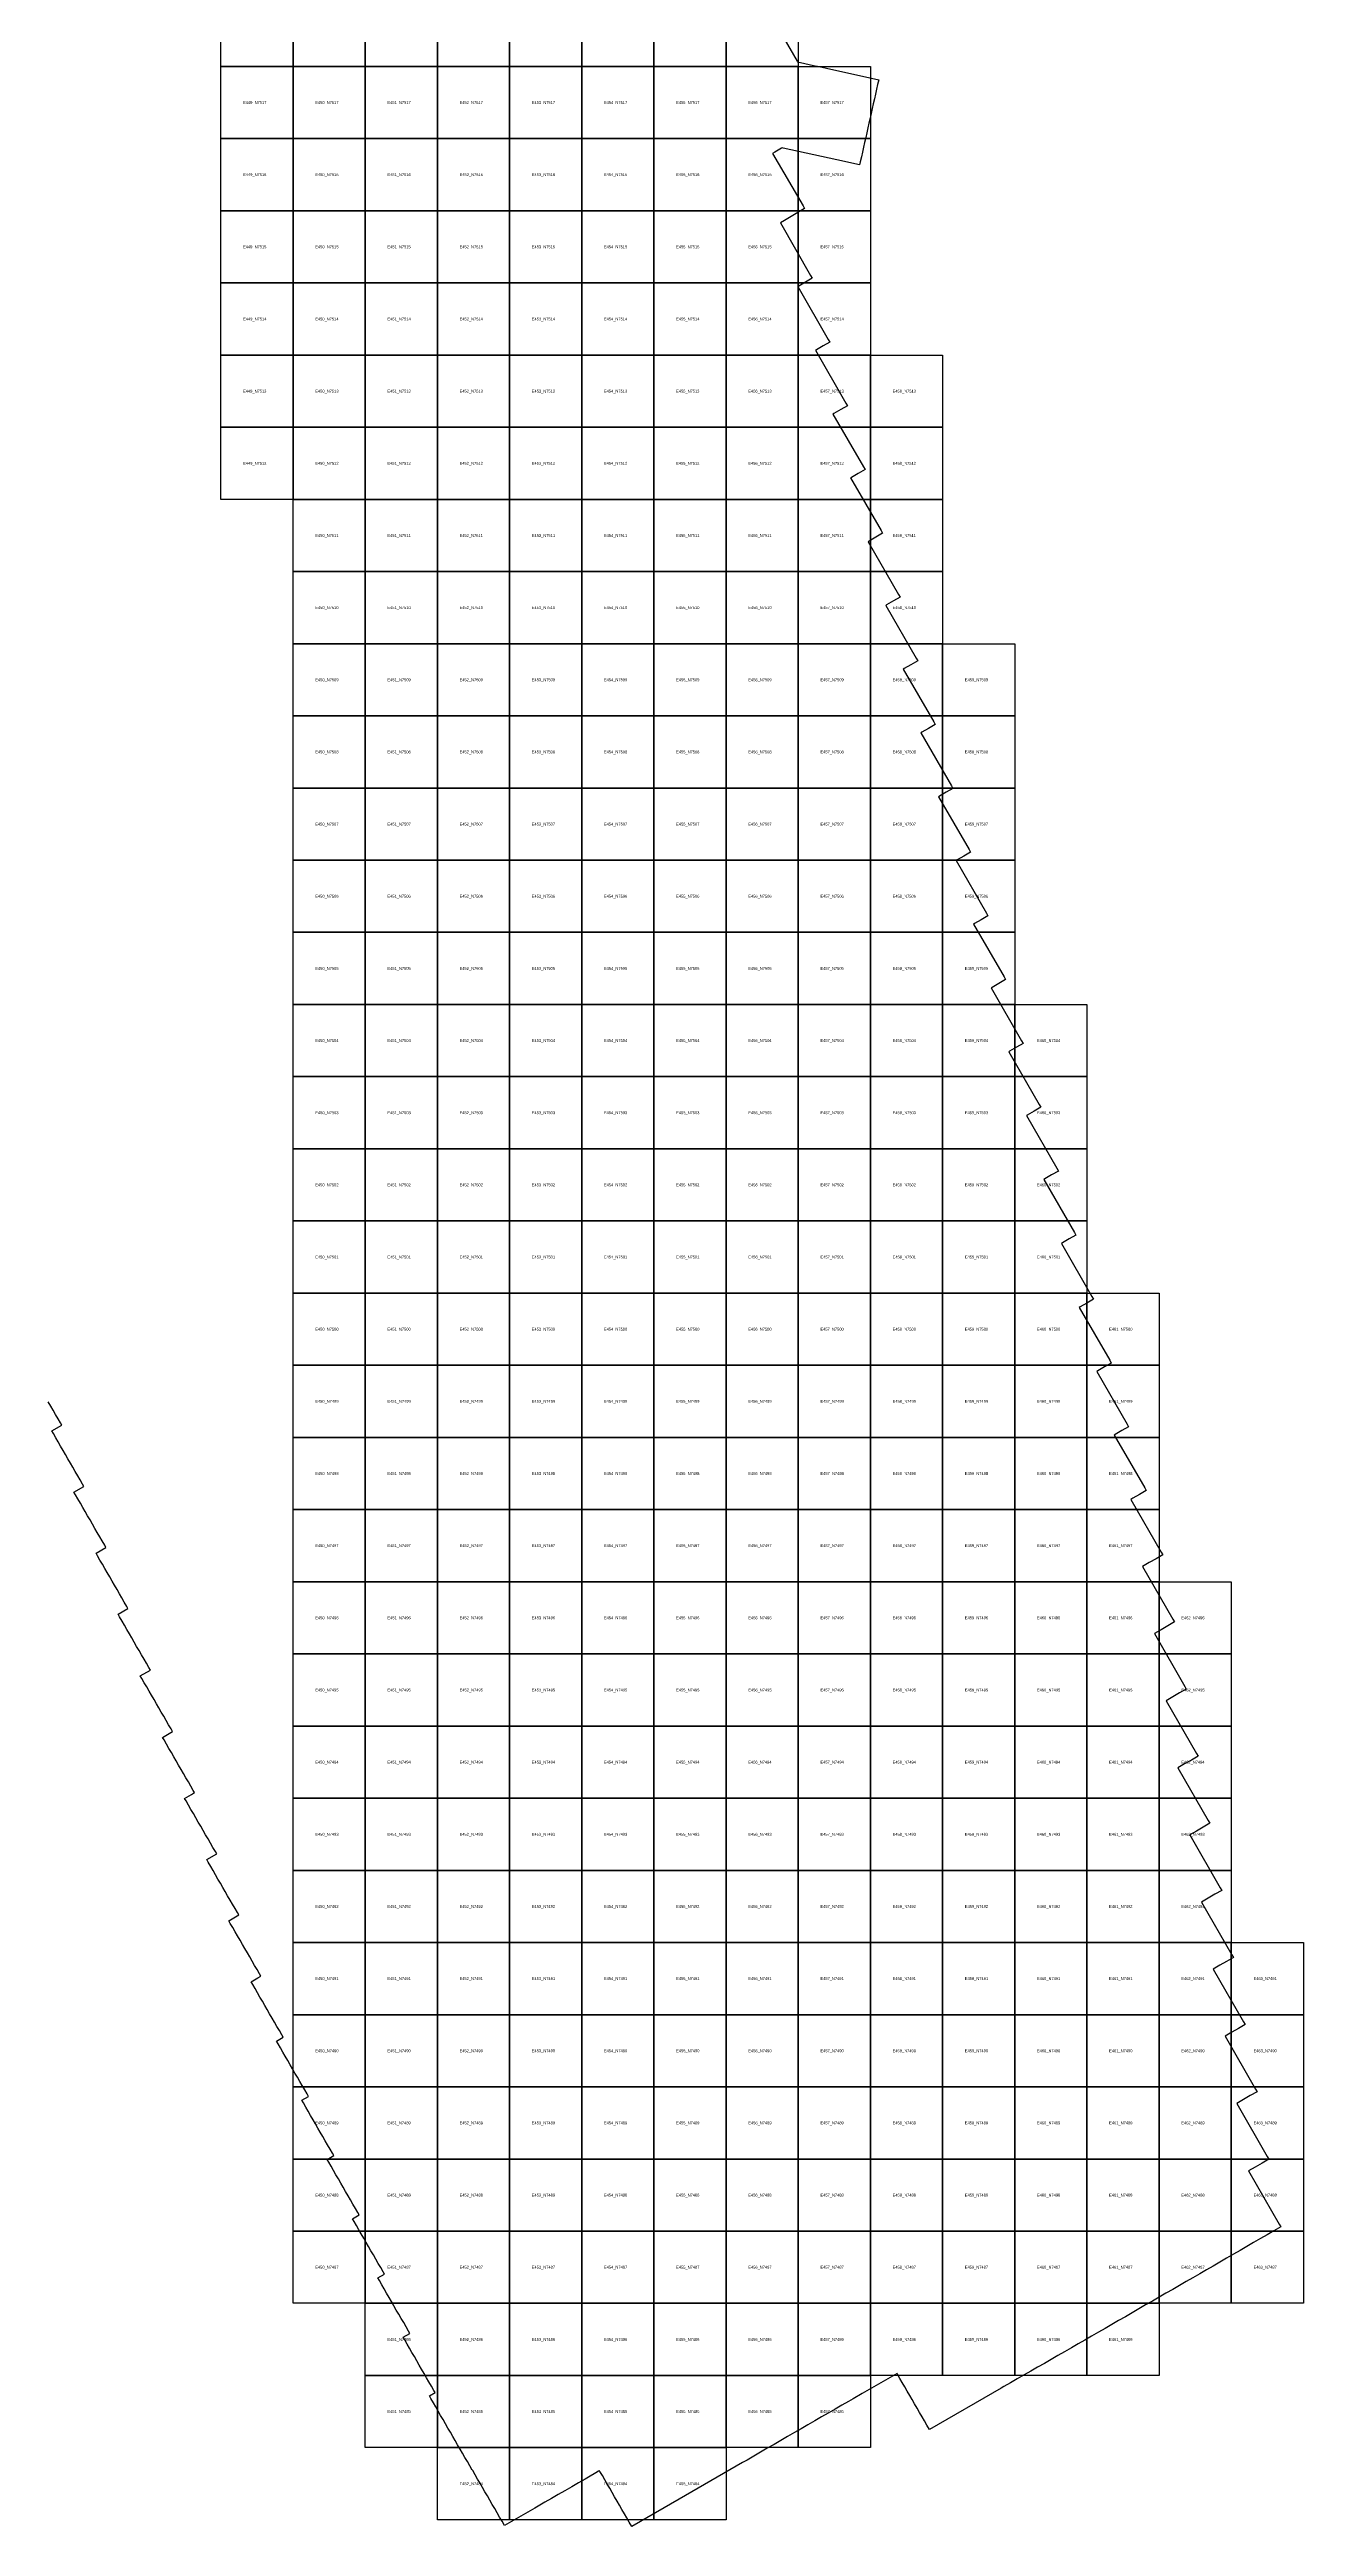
# Model space of a CAD drawing. Extents: x 325010 to 598009, y 7224244 to 7546188.
# Drawn here: x 446626 to 464000, y 7483908 to 7518234 of the extents above; entities that cross this region are included whole.
import ezdxf

# ---------------------------------------------------------------- set-up
doc = ezdxf.new("R2010")
doc.units = 0
doc.layers.add('Limpopo_1', color=7, linetype='Continuous')
doc.layers.add('R', color=7, linetype='Continuous')

msp = doc.modelspace()

# ---------------------------------------------------------------- linework, layer by layer
for points in [[(449000, 7518000), (449000, 7519000), (450000, 7519000), (450000, 7518000)], [(449000, 7517000), (449000, 7518000), (450000, 7518000), (450000, 7517000)], [(449000, 7516000), (449000, 7517000), (450000, 7517000), (450000, 7516000)], [(449000, 7515000), (449000, 7516000), (450000, 7516000), (450000, 7515000)], [(449000, 7514000), (449000, 7515000), (450000, 7515000), (450000, 7514000)], [(449000, 7513000), (449000, 7514000), (450000, 7514000), (450000, 7513000)], [(449000, 7512000), (449000, 7513000), (450000, 7513000), (450000, 7512000)], [(450000, 7512000), (450000, 7513000), (451000, 7513000), (451000, 7512000)], [(450000, 7511000), (450000, 7512000), (451000, 7512000), (451000, 7511000)], [(450000, 7510000), (450000, 7511000), (451000, 7511000), (451000, 7510000)], [(450000, 7509000), (450000, 7510000), (451000, 7510000), (451000, 7509000)], [(450000, 7508000), (450000, 7509000), (451000, 7509000), (451000, 7508000)], [(450000, 7507000), (450000, 7508000), (451000, 7508000), (451000, 7507000)], [(450000, 7506000), (450000, 7507000), (451000, 7507000), (451000, 7506000)], [(450000, 7505000), (450000, 7506000), (451000, 7506000), (451000, 7505000)], [(450000, 7504000), (450000, 7505000), (451000, 7505000), (451000, 7504000)], [(450000, 7503000), (450000, 7504000), (451000, 7504000), (451000, 7503000)], [(450000, 7502000), (450000, 7503000), (451000, 7503000), (451000, 7502000)], [(450000, 7501000), (450000, 7502000), (451000, 7502000), (451000, 7501000)], [(450000, 7500000), (450000, 7501000), (451000, 7501000), (451000, 7500000)], [(450000, 7499000), (450000, 7500000), (451000, 7500000), (451000, 7499000)], [(450000, 7498000), (450000, 7499000), (451000, 7499000), (451000, 7498000)], [(450000, 7497000), (450000, 7498000), (451000, 7498000), (451000, 7497000)], [(450000, 7496000), (450000, 7497000), (451000, 7497000), (451000, 7496000)], [(450000, 7495000), (450000, 7496000), (451000, 7496000), (451000, 7495000)], [(450000, 7494000), (450000, 7495000), (451000, 7495000), (451000, 7494000)], [(450000, 7493000), (450000, 7494000), (451000, 7494000), (451000, 7493000)], [(450000, 7492000), (450000, 7493000), (451000, 7493000), (451000, 7492000)], [(450000, 7491000), (450000, 7492000), (451000, 7492000), (451000, 7491000)], [(450000, 7490000), (450000, 7491000), (451000, 7491000), (451000, 7490000)], [(450000, 7489000), (450000, 7490000), (451000, 7490000), (451000, 7489000)], [(450000, 7488000), (450000, 7489000), (451000, 7489000), (451000, 7488000)], [(450000, 7487000), (450000, 7488000), (451000, 7488000), (451000, 7487000)]]:
    msp.add_lwpolyline(points, close=True)
at = {"layer": 'Limpopo_1'}
for points in [[(450000, 7518000), (450000, 7519000), (451000, 7519000), (451000, 7518000)], [(451000, 7518000), (451000, 7519000), (452000, 7519000), (452000, 7518000)], [(452000, 7518000), (452000, 7519000), (453000, 7519000), (453000, 7518000)], [(453000, 7518000), (453000, 7519000), (454000, 7519000), (454000, 7518000)], [(454000, 7518000), (454000, 7519000), (455000, 7519000), (455000, 7518000)], [(455000, 7518000), (455000, 7519000), (456000, 7519000), (456000, 7518000)], [(456000, 7518000), (456000, 7519000), (457000, 7519000), (457000, 7518000)], [(450000, 7517000), (450000, 7518000), (451000, 7518000), (451000, 7517000)], [(451000, 7517000), (451000, 7518000), (452000, 7518000), (452000, 7517000)], [(452000, 7517000), (452000, 7518000), (453000, 7518000), (453000, 7517000)], [(453000, 7517000), (453000, 7518000), (454000, 7518000), (454000, 7517000)], [(454000, 7517000), (454000, 7518000), (455000, 7518000), (455000, 7517000)], [(455000, 7517000), (455000, 7518000), (456000, 7518000), (456000, 7517000)], [(456000, 7517000), (456000, 7518000), (457000, 7518000), (457000, 7517000)], [(457000, 7517000), (457000, 7518000), (458000, 7518000), (458000, 7517000)], [(450000, 7516000), (450000, 7517000), (451000, 7517000), (451000, 7516000)], [(451000, 7516000), (451000, 7517000), (452000, 7517000), (452000, 7516000)], [(452000, 7516000), (452000, 7517000), (453000, 7517000), (453000, 7516000)], [(453000, 7516000), (453000, 7517000), (454000, 7517000), (454000, 7516000)], [(454000, 7516000), (454000, 7517000), (455000, 7517000), (455000, 7516000)], [(455000, 7516000), (455000, 7517000), (456000, 7517000), (456000, 7516000)], [(456000, 7516000), (456000, 7517000), (457000, 7517000), (457000, 7516000)], [(457000, 7516000), (457000, 7517000), (458000, 7517000), (458000, 7516000)], [(450000, 7515000), (450000, 7516000), (451000, 7516000), (451000, 7515000)], [(451000, 7515000), (451000, 7516000), (452000, 7516000), (452000, 7515000)], [(452000, 7515000), (452000, 7516000), (453000, 7516000), (453000, 7515000)], [(453000, 7515000), (453000, 7516000), (454000, 7516000), (454000, 7515000)], [(454000, 7515000), (454000, 7516000), (455000, 7516000), (455000, 7515000)], [(455000, 7515000), (455000, 7516000), (456000, 7516000), (456000, 7515000)], [(456000, 7515000), (456000, 7516000), (457000, 7516000), (457000, 7515000)], [(457000, 7515000), (457000, 7516000), (458000, 7516000), (458000, 7515000)], [(450000, 7514000), (450000, 7515000), (451000, 7515000), (451000, 7514000)], [(451000, 7514000), (451000, 7515000), (452000, 7515000), (452000, 7514000)], [(452000, 7514000), (452000, 7515000), (453000, 7515000), (453000, 7514000)], [(453000, 7514000), (453000, 7515000), (454000, 7515000), (454000, 7514000)], [(454000, 7514000), (454000, 7515000), (455000, 7515000), (455000, 7514000)], [(455000, 7514000), (455000, 7515000), (456000, 7515000), (456000, 7514000)], [(456000, 7514000), (456000, 7515000), (457000, 7515000), (457000, 7514000)], [(457000, 7514000), (457000, 7515000), (458000, 7515000), (458000, 7514000)], [(450000, 7513000), (450000, 7514000), (451000, 7514000), (451000, 7513000)], [(451000, 7513000), (451000, 7514000), (452000, 7514000), (452000, 7513000)], [(452000, 7513000), (452000, 7514000), (453000, 7514000), (453000, 7513000)], [(453000, 7513000), (453000, 7514000), (454000, 7514000), (454000, 7513000)], [(454000, 7513000), (454000, 7514000), (455000, 7514000), (455000, 7513000)], [(455000, 7513000), (455000, 7514000), (456000, 7514000), (456000, 7513000)], [(456000, 7513000), (456000, 7514000), (457000, 7514000), (457000, 7513000)], [(457000, 7513000), (457000, 7514000), (458000, 7514000), (458000, 7513000)], [(458000, 7513000), (458000, 7514000), (459000, 7514000), (459000, 7513000)], [(451000, 7512000), (451000, 7513000), (452000, 7513000), (452000, 7512000)], [(452000, 7512000), (452000, 7513000), (453000, 7513000), (453000, 7512000)], [(453000, 7512000), (453000, 7513000), (454000, 7513000), (454000, 7512000)], [(454000, 7512000), (454000, 7513000), (455000, 7513000), (455000, 7512000)], [(455000, 7512000), (455000, 7513000), (456000, 7513000), (456000, 7512000)], [(456000, 7512000), (456000, 7513000), (457000, 7513000), (457000, 7512000)], [(457000, 7512000), (457000, 7513000), (458000, 7513000), (458000, 7512000)], [(458000, 7512000), (458000, 7513000), (459000, 7513000), (459000, 7512000)], [(451000, 7511000), (451000, 7512000), (452000, 7512000), (452000, 7511000)], [(452000, 7511000), (452000, 7512000), (453000, 7512000), (453000, 7511000)], [(453000, 7511000), (453000, 7512000), (454000, 7512000), (454000, 7511000)], [(454000, 7511000), (454000, 7512000), (455000, 7512000), (455000, 7511000)], [(455000, 7511000), (455000, 7512000), (456000, 7512000), (456000, 7511000)], [(456000, 7511000), (456000, 7512000), (457000, 7512000), (457000, 7511000)], [(457000, 7511000), (457000, 7512000), (458000, 7512000), (458000, 7511000)], [(458000, 7511000), (458000, 7512000), (459000, 7512000), (459000, 7511000)], [(451000, 7510000), (451000, 7511000), (452000, 7511000), (452000, 7510000)], [(452000, 7510000), (452000, 7511000), (453000, 7511000), (453000, 7510000)], [(453000, 7510000), (453000, 7511000), (454000, 7511000), (454000, 7510000)], [(454000, 7510000), (454000, 7511000), (455000, 7511000), (455000, 7510000)], [(455000, 7510000), (455000, 7511000), (456000, 7511000), (456000, 7510000)], [(456000, 7510000), (456000, 7511000), (457000, 7511000), (457000, 7510000)], [(457000, 7510000), (457000, 7511000), (458000, 7511000), (458000, 7510000)], [(458000, 7510000), (458000, 7511000), (459000, 7511000), (459000, 7510000)], [(451000, 7509000), (451000, 7510000), (452000, 7510000), (452000, 7509000)], [(452000, 7509000), (452000, 7510000), (453000, 7510000), (453000, 7509000)], [(453000, 7509000), (453000, 7510000), (454000, 7510000), (454000, 7509000)], [(454000, 7509000), (454000, 7510000), (455000, 7510000), (455000, 7509000)], [(455000, 7509000), (455000, 7510000), (456000, 7510000), (456000, 7509000)], [(456000, 7509000), (456000, 7510000), (457000, 7510000), (457000, 7509000)], [(457000, 7509000), (457000, 7510000), (458000, 7510000), (458000, 7509000)], [(458000, 7509000), (458000, 7510000), (459000, 7510000), (459000, 7509000)], [(459000, 7509000), (459000, 7510000), (460000, 7510000), (460000, 7509000)], [(451000, 7508000), (451000, 7509000), (452000, 7509000), (452000, 7508000)], [(452000, 7508000), (452000, 7509000), (453000, 7509000), (453000, 7508000)], [(453000, 7508000), (453000, 7509000), (454000, 7509000), (454000, 7508000)], [(454000, 7508000), (454000, 7509000), (455000, 7509000), (455000, 7508000)], [(455000, 7508000), (455000, 7509000), (456000, 7509000), (456000, 7508000)], [(456000, 7508000), (456000, 7509000), (457000, 7509000), (457000, 7508000)], [(457000, 7508000), (457000, 7509000), (458000, 7509000), (458000, 7508000)], [(458000, 7508000), (458000, 7509000), (459000, 7509000), (459000, 7508000)], [(459000, 7508000), (459000, 7509000), (460000, 7509000), (460000, 7508000)], [(451000, 7507000), (451000, 7508000), (452000, 7508000), (452000, 7507000)], [(452000, 7507000), (452000, 7508000), (453000, 7508000), (453000, 7507000)], [(453000, 7507000), (453000, 7508000), (454000, 7508000), (454000, 7507000)], [(454000, 7507000), (454000, 7508000), (455000, 7508000), (455000, 7507000)], [(455000, 7507000), (455000, 7508000), (456000, 7508000), (456000, 7507000)], [(456000, 7507000), (456000, 7508000), (457000, 7508000), (457000, 7507000)], [(457000, 7507000), (457000, 7508000), (458000, 7508000), (458000, 7507000)], [(458000, 7507000), (458000, 7508000), (459000, 7508000), (459000, 7507000)], [(459000, 7507000), (459000, 7508000), (460000, 7508000), (460000, 7507000)], [(451000, 7506000), (451000, 7507000), (452000, 7507000), (452000, 7506000)], [(452000, 7506000), (452000, 7507000), (453000, 7507000), (453000, 7506000)], [(453000, 7506000), (453000, 7507000), (454000, 7507000), (454000, 7506000)], [(454000, 7506000), (454000, 7507000), (455000, 7507000), (455000, 7506000)], [(455000, 7506000), (455000, 7507000), (456000, 7507000), (456000, 7506000)], [(456000, 7506000), (456000, 7507000), (457000, 7507000), (457000, 7506000)], [(457000, 7506000), (457000, 7507000), (458000, 7507000), (458000, 7506000)], [(458000, 7506000), (458000, 7507000), (459000, 7507000), (459000, 7506000)], [(459000, 7506000), (459000, 7507000), (460000, 7507000), (460000, 7506000)], [(451000, 7505000), (451000, 7506000), (452000, 7506000), (452000, 7505000)], [(452000, 7505000), (452000, 7506000), (453000, 7506000), (453000, 7505000)], [(453000, 7505000), (453000, 7506000), (454000, 7506000), (454000, 7505000)], [(454000, 7505000), (454000, 7506000), (455000, 7506000), (455000, 7505000)], [(455000, 7505000), (455000, 7506000), (456000, 7506000), (456000, 7505000)], [(456000, 7505000), (456000, 7506000), (457000, 7506000), (457000, 7505000)], [(457000, 7505000), (457000, 7506000), (458000, 7506000), (458000, 7505000)], [(458000, 7505000), (458000, 7506000), (459000, 7506000), (459000, 7505000)], [(459000, 7505000), (459000, 7506000), (460000, 7506000), (460000, 7505000)], [(451000, 7504000), (451000, 7505000), (452000, 7505000), (452000, 7504000)], [(452000, 7504000), (452000, 7505000), (453000, 7505000), (453000, 7504000)], [(453000, 7504000), (453000, 7505000), (454000, 7505000), (454000, 7504000)], [(454000, 7504000), (454000, 7505000), (455000, 7505000), (455000, 7504000)], [(455000, 7504000), (455000, 7505000), (456000, 7505000), (456000, 7504000)], [(456000, 7504000), (456000, 7505000), (457000, 7505000), (457000, 7504000)], [(457000, 7504000), (457000, 7505000), (458000, 7505000), (458000, 7504000)], [(458000, 7504000), (458000, 7505000), (459000, 7505000), (459000, 7504000)], [(459000, 7504000), (459000, 7505000), (460000, 7505000), (460000, 7504000)], [(460000, 7504000), (460000, 7505000), (461000, 7505000), (461000, 7504000)], [(451000, 7503000), (451000, 7504000), (452000, 7504000), (452000, 7503000)], [(452000, 7503000), (452000, 7504000), (453000, 7504000), (453000, 7503000)], [(453000, 7503000), (453000, 7504000), (454000, 7504000), (454000, 7503000)], [(454000, 7503000), (454000, 7504000), (455000, 7504000), (455000, 7503000)], [(455000, 7503000), (455000, 7504000), (456000, 7504000), (456000, 7503000)], [(456000, 7503000), (456000, 7504000), (457000, 7504000), (457000, 7503000)], [(457000, 7503000), (457000, 7504000), (458000, 7504000), (458000, 7503000)], [(458000, 7503000), (458000, 7504000), (459000, 7504000), (459000, 7503000)], [(459000, 7503000), (459000, 7504000), (460000, 7504000), (460000, 7503000)], [(460000, 7503000), (460000, 7504000), (461000, 7504000), (461000, 7503000)], [(451000, 7502000), (451000, 7503000), (452000, 7503000), (452000, 7502000)], [(452000, 7502000), (452000, 7503000), (453000, 7503000), (453000, 7502000)], [(453000, 7502000), (453000, 7503000), (454000, 7503000), (454000, 7502000)], [(454000, 7502000), (454000, 7503000), (455000, 7503000), (455000, 7502000)], [(455000, 7502000), (455000, 7503000), (456000, 7503000), (456000, 7502000)], [(456000, 7502000), (456000, 7503000), (457000, 7503000), (457000, 7502000)], [(457000, 7502000), (457000, 7503000), (458000, 7503000), (458000, 7502000)], [(458000, 7502000), (458000, 7503000), (459000, 7503000), (459000, 7502000)], [(459000, 7502000), (459000, 7503000), (460000, 7503000), (460000, 7502000)], [(460000, 7502000), (460000, 7503000), (461000, 7503000), (461000, 7502000)], [(451000, 7501000), (451000, 7502000), (452000, 7502000), (452000, 7501000)], [(452000, 7501000), (452000, 7502000), (453000, 7502000), (453000, 7501000)], [(453000, 7501000), (453000, 7502000), (454000, 7502000), (454000, 7501000)], [(454000, 7501000), (454000, 7502000), (455000, 7502000), (455000, 7501000)], [(455000, 7501000), (455000, 7502000), (456000, 7502000), (456000, 7501000)], [(456000, 7501000), (456000, 7502000), (457000, 7502000), (457000, 7501000)], [(457000, 7501000), (457000, 7502000), (458000, 7502000), (458000, 7501000)], [(458000, 7501000), (458000, 7502000), (459000, 7502000), (459000, 7501000)], [(459000, 7501000), (459000, 7502000), (460000, 7502000), (460000, 7501000)], [(460000, 7501000), (460000, 7502000), (461000, 7502000), (461000, 7501000)], [(451000, 7500000), (451000, 7501000), (452000, 7501000), (452000, 7500000)], [(452000, 7500000), (452000, 7501000), (453000, 7501000), (453000, 7500000)], [(453000, 7500000), (453000, 7501000), (454000, 7501000), (454000, 7500000)], [(454000, 7500000), (454000, 7501000), (455000, 7501000), (455000, 7500000)], [(455000, 7500000), (455000, 7501000), (456000, 7501000), (456000, 7500000)], [(456000, 7500000), (456000, 7501000), (457000, 7501000), (457000, 7500000)], [(457000, 7500000), (457000, 7501000), (458000, 7501000), (458000, 7500000)], [(458000, 7500000), (458000, 7501000), (459000, 7501000), (459000, 7500000)], [(459000, 7500000), (459000, 7501000), (460000, 7501000), (460000, 7500000)], [(460000, 7500000), (460000, 7501000), (461000, 7501000), (461000, 7500000)], [(461000, 7500000), (461000, 7501000), (462000, 7501000), (462000, 7500000)], [(451000, 7499000), (451000, 7500000), (452000, 7500000), (452000, 7499000)], [(452000, 7499000), (452000, 7500000), (453000, 7500000), (453000, 7499000)], [(453000, 7499000), (453000, 7500000), (454000, 7500000), (454000, 7499000)], [(454000, 7499000), (454000, 7500000), (455000, 7500000), (455000, 7499000)], [(455000, 7499000), (455000, 7500000), (456000, 7500000), (456000, 7499000)], [(456000, 7499000), (456000, 7500000), (457000, 7500000), (457000, 7499000)], [(457000, 7499000), (457000, 7500000), (458000, 7500000), (458000, 7499000)], [(458000, 7499000), (458000, 7500000), (459000, 7500000), (459000, 7499000)], [(459000, 7499000), (459000, 7500000), (460000, 7500000), (460000, 7499000)], [(460000, 7499000), (460000, 7500000), (461000, 7500000), (461000, 7499000)], [(461000, 7499000), (461000, 7500000), (462000, 7500000), (462000, 7499000)], [(451000, 7498000), (451000, 7499000), (452000, 7499000), (452000, 7498000)], [(452000, 7498000), (452000, 7499000), (453000, 7499000), (453000, 7498000)], [(453000, 7498000), (453000, 7499000), (454000, 7499000), (454000, 7498000)], [(454000, 7498000), (454000, 7499000), (455000, 7499000), (455000, 7498000)], [(455000, 7498000), (455000, 7499000), (456000, 7499000), (456000, 7498000)], [(456000, 7498000), (456000, 7499000), (457000, 7499000), (457000, 7498000)], [(457000, 7498000), (457000, 7499000), (458000, 7499000), (458000, 7498000)], [(458000, 7498000), (458000, 7499000), (459000, 7499000), (459000, 7498000)], [(459000, 7498000), (459000, 7499000), (460000, 7499000), (460000, 7498000)], [(460000, 7498000), (460000, 7499000), (461000, 7499000), (461000, 7498000)], [(461000, 7498000), (461000, 7499000), (462000, 7499000), (462000, 7498000)], [(451000, 7497000), (451000, 7498000), (452000, 7498000), (452000, 7497000)], [(452000, 7497000), (452000, 7498000), (453000, 7498000), (453000, 7497000)], [(453000, 7497000), (453000, 7498000), (454000, 7498000), (454000, 7497000)], [(454000, 7497000), (454000, 7498000), (455000, 7498000), (455000, 7497000)], [(455000, 7497000), (455000, 7498000), (456000, 7498000), (456000, 7497000)], [(456000, 7497000), (456000, 7498000), (457000, 7498000), (457000, 7497000)], [(457000, 7497000), (457000, 7498000), (458000, 7498000), (458000, 7497000)], [(458000, 7497000), (458000, 7498000), (459000, 7498000), (459000, 7497000)], [(459000, 7497000), (459000, 7498000), (460000, 7498000), (460000, 7497000)], [(460000, 7497000), (460000, 7498000), (461000, 7498000), (461000, 7497000)], [(461000, 7497000), (461000, 7498000), (462000, 7498000), (462000, 7497000)], [(451000, 7496000), (451000, 7497000), (452000, 7497000), (452000, 7496000)], [(452000, 7496000), (452000, 7497000), (453000, 7497000), (453000, 7496000)], [(453000, 7496000), (453000, 7497000), (454000, 7497000), (454000, 7496000)], [(454000, 7496000), (454000, 7497000), (455000, 7497000), (455000, 7496000)], [(455000, 7496000), (455000, 7497000), (456000, 7497000), (456000, 7496000)], [(456000, 7496000), (456000, 7497000), (457000, 7497000), (457000, 7496000)], [(457000, 7496000), (457000, 7497000), (458000, 7497000), (458000, 7496000)], [(458000, 7496000), (458000, 7497000), (459000, 7497000), (459000, 7496000)], [(459000, 7496000), (459000, 7497000), (460000, 7497000), (460000, 7496000)], [(460000, 7496000), (460000, 7497000), (461000, 7497000), (461000, 7496000)], [(461000, 7496000), (461000, 7497000), (462000, 7497000), (462000, 7496000)], [(462000, 7496000), (462000, 7497000), (463000, 7497000), (463000, 7496000)], [(451000, 7495000), (451000, 7496000), (452000, 7496000), (452000, 7495000)], [(452000, 7495000), (452000, 7496000), (453000, 7496000), (453000, 7495000)], [(453000, 7495000), (453000, 7496000), (454000, 7496000), (454000, 7495000)], [(454000, 7495000), (454000, 7496000), (455000, 7496000), (455000, 7495000)], [(455000, 7495000), (455000, 7496000), (456000, 7496000), (456000, 7495000)], [(456000, 7495000), (456000, 7496000), (457000, 7496000), (457000, 7495000)], [(457000, 7495000), (457000, 7496000), (458000, 7496000), (458000, 7495000)], [(458000, 7495000), (458000, 7496000), (459000, 7496000), (459000, 7495000)], [(459000, 7495000), (459000, 7496000), (460000, 7496000), (460000, 7495000)], [(460000, 7495000), (460000, 7496000), (461000, 7496000), (461000, 7495000)], [(461000, 7495000), (461000, 7496000), (462000, 7496000), (462000, 7495000)], [(462000, 7495000), (462000, 7496000), (463000, 7496000), (463000, 7495000)], [(451000, 7494000), (451000, 7495000), (452000, 7495000), (452000, 7494000)], [(452000, 7494000), (452000, 7495000), (453000, 7495000), (453000, 7494000)], [(453000, 7494000), (453000, 7495000), (454000, 7495000), (454000, 7494000)], [(454000, 7494000), (454000, 7495000), (455000, 7495000), (455000, 7494000)], [(455000, 7494000), (455000, 7495000), (456000, 7495000), (456000, 7494000)], [(456000, 7494000), (456000, 7495000), (457000, 7495000), (457000, 7494000)], [(457000, 7494000), (457000, 7495000), (458000, 7495000), (458000, 7494000)], [(458000, 7494000), (458000, 7495000), (459000, 7495000), (459000, 7494000)], [(459000, 7494000), (459000, 7495000), (460000, 7495000), (460000, 7494000)], [(460000, 7494000), (460000, 7495000), (461000, 7495000), (461000, 7494000)], [(461000, 7494000), (461000, 7495000), (462000, 7495000), (462000, 7494000)], [(462000, 7494000), (462000, 7495000), (463000, 7495000), (463000, 7494000)], [(451000, 7493000), (451000, 7494000), (452000, 7494000), (452000, 7493000)], [(452000, 7493000), (452000, 7494000), (453000, 7494000), (453000, 7493000)], [(453000, 7493000), (453000, 7494000), (454000, 7494000), (454000, 7493000)], [(454000, 7493000), (454000, 7494000), (455000, 7494000), (455000, 7493000)], [(455000, 7493000), (455000, 7494000), (456000, 7494000), (456000, 7493000)], [(456000, 7493000), (456000, 7494000), (457000, 7494000), (457000, 7493000)], [(457000, 7493000), (457000, 7494000), (458000, 7494000), (458000, 7493000)], [(458000, 7493000), (458000, 7494000), (459000, 7494000), (459000, 7493000)], [(459000, 7493000), (459000, 7494000), (460000, 7494000), (460000, 7493000)], [(460000, 7493000), (460000, 7494000), (461000, 7494000), (461000, 7493000)], [(461000, 7493000), (461000, 7494000), (462000, 7494000), (462000, 7493000)], [(462000, 7493000), (462000, 7494000), (463000, 7494000), (463000, 7493000)], [(451000, 7492000), (451000, 7493000), (452000, 7493000), (452000, 7492000)], [(452000, 7492000), (452000, 7493000), (453000, 7493000), (453000, 7492000)], [(453000, 7492000), (453000, 7493000), (454000, 7493000), (454000, 7492000)], [(454000, 7492000), (454000, 7493000), (455000, 7493000), (455000, 7492000)], [(455000, 7492000), (455000, 7493000), (456000, 7493000), (456000, 7492000)], [(456000, 7492000), (456000, 7493000), (457000, 7493000), (457000, 7492000)], [(457000, 7492000), (457000, 7493000), (458000, 7493000), (458000, 7492000)], [(458000, 7492000), (458000, 7493000), (459000, 7493000), (459000, 7492000)], [(459000, 7492000), (459000, 7493000), (460000, 7493000), (460000, 7492000)], [(460000, 7492000), (460000, 7493000), (461000, 7493000), (461000, 7492000)], [(461000, 7492000), (461000, 7493000), (462000, 7493000), (462000, 7492000)], [(462000, 7492000), (462000, 7493000), (463000, 7493000), (463000, 7492000)], [(451000, 7491000), (451000, 7492000), (452000, 7492000), (452000, 7491000)], [(452000, 7491000), (452000, 7492000), (453000, 7492000), (453000, 7491000)], [(453000, 7491000), (453000, 7492000), (454000, 7492000), (454000, 7491000)], [(454000, 7491000), (454000, 7492000), (455000, 7492000), (455000, 7491000)], [(455000, 7491000), (455000, 7492000), (456000, 7492000), (456000, 7491000)], [(456000, 7491000), (456000, 7492000), (457000, 7492000), (457000, 7491000)], [(457000, 7491000), (457000, 7492000), (458000, 7492000), (458000, 7491000)], [(458000, 7491000), (458000, 7492000), (459000, 7492000), (459000, 7491000)], [(459000, 7491000), (459000, 7492000), (460000, 7492000), (460000, 7491000)], [(460000, 7491000), (460000, 7492000), (461000, 7492000), (461000, 7491000)], [(461000, 7491000), (461000, 7492000), (462000, 7492000), (462000, 7491000)], [(462000, 7491000), (462000, 7492000), (463000, 7492000), (463000, 7491000)], [(463000, 7491000), (463000, 7492000), (464000, 7492000), (464000, 7491000)], [(451000, 7490000), (451000, 7491000), (452000, 7491000), (452000, 7490000)], [(452000, 7490000), (452000, 7491000), (453000, 7491000), (453000, 7490000)], [(453000, 7490000), (453000, 7491000), (454000, 7491000), (454000, 7490000)], [(454000, 7490000), (454000, 7491000), (455000, 7491000), (455000, 7490000)], [(455000, 7490000), (455000, 7491000), (456000, 7491000), (456000, 7490000)], [(456000, 7490000), (456000, 7491000), (457000, 7491000), (457000, 7490000)], [(457000, 7490000), (457000, 7491000), (458000, 7491000), (458000, 7490000)], [(458000, 7490000), (458000, 7491000), (459000, 7491000), (459000, 7490000)], [(459000, 7490000), (459000, 7491000), (460000, 7491000), (460000, 7490000)], [(460000, 7490000), (460000, 7491000), (461000, 7491000), (461000, 7490000)], [(461000, 7490000), (461000, 7491000), (462000, 7491000), (462000, 7490000)], [(462000, 7490000), (462000, 7491000), (463000, 7491000), (463000, 7490000)], [(463000, 7490000), (463000, 7491000), (464000, 7491000), (464000, 7490000)], [(451000, 7489000), (451000, 7490000), (452000, 7490000), (452000, 7489000)], [(452000, 7489000), (452000, 7490000), (453000, 7490000), (453000, 7489000)], [(453000, 7489000), (453000, 7490000), (454000, 7490000), (454000, 7489000)], [(454000, 7489000), (454000, 7490000), (455000, 7490000), (455000, 7489000)], [(455000, 7489000), (455000, 7490000), (456000, 7490000), (456000, 7489000)], [(456000, 7489000), (456000, 7490000), (457000, 7490000), (457000, 7489000)], [(457000, 7489000), (457000, 7490000), (458000, 7490000), (458000, 7489000)], [(458000, 7489000), (458000, 7490000), (459000, 7490000), (459000, 7489000)], [(459000, 7489000), (459000, 7490000), (460000, 7490000), (460000, 7489000)], [(460000, 7489000), (460000, 7490000), (461000, 7490000), (461000, 7489000)], [(461000, 7489000), (461000, 7490000), (462000, 7490000), (462000, 7489000)], [(462000, 7489000), (462000, 7490000), (463000, 7490000), (463000, 7489000)], [(463000, 7489000), (463000, 7490000), (464000, 7490000), (464000, 7489000)], [(451000, 7488000), (451000, 7489000), (452000, 7489000), (452000, 7488000)], [(452000, 7488000), (452000, 7489000), (453000, 7489000), (453000, 7488000)], [(453000, 7488000), (453000, 7489000), (454000, 7489000), (454000, 7488000)], [(454000, 7488000), (454000, 7489000), (455000, 7489000), (455000, 7488000)], [(455000, 7488000), (455000, 7489000), (456000, 7489000), (456000, 7488000)], [(456000, 7488000), (456000, 7489000), (457000, 7489000), (457000, 7488000)], [(457000, 7488000), (457000, 7489000), (458000, 7489000), (458000, 7488000)], [(458000, 7488000), (458000, 7489000), (459000, 7489000), (459000, 7488000)], [(459000, 7488000), (459000, 7489000), (460000, 7489000), (460000, 7488000)], [(460000, 7488000), (460000, 7489000), (461000, 7489000), (461000, 7488000)], [(461000, 7488000), (461000, 7489000), (462000, 7489000), (462000, 7488000)], [(462000, 7488000), (462000, 7489000), (463000, 7489000), (463000, 7488000)], [(463000, 7488000), (463000, 7489000), (464000, 7489000), (464000, 7488000)], [(451000, 7487000), (451000, 7488000), (452000, 7488000), (452000, 7487000)], [(452000, 7487000), (452000, 7488000), (453000, 7488000), (453000, 7487000)], [(453000, 7487000), (453000, 7488000), (454000, 7488000), (454000, 7487000)], [(454000, 7487000), (454000, 7488000), (455000, 7488000), (455000, 7487000)], [(455000, 7487000), (455000, 7488000), (456000, 7488000), (456000, 7487000)], [(456000, 7487000), (456000, 7488000), (457000, 7488000), (457000, 7487000)], [(457000, 7487000), (457000, 7488000), (458000, 7488000), (458000, 7487000)], [(458000, 7487000), (458000, 7488000), (459000, 7488000), (459000, 7487000)], [(459000, 7487000), (459000, 7488000), (460000, 7488000), (460000, 7487000)], [(460000, 7487000), (460000, 7488000), (461000, 7488000), (461000, 7487000)], [(461000, 7487000), (461000, 7488000), (462000, 7488000), (462000, 7487000)], [(462000, 7487000), (462000, 7488000), (463000, 7488000), (463000, 7487000)], [(463000, 7487000), (463000, 7488000), (464000, 7488000), (464000, 7487000)], [(451000, 7486000), (451000, 7487000), (452000, 7487000), (452000, 7486000)], [(452000, 7486000), (452000, 7487000), (453000, 7487000), (453000, 7486000)], [(453000, 7486000), (453000, 7487000), (454000, 7487000), (454000, 7486000)], [(454000, 7486000), (454000, 7487000), (455000, 7487000), (455000, 7486000)], [(455000, 7486000), (455000, 7487000), (456000, 7487000), (456000, 7486000)], [(456000, 7486000), (456000, 7487000), (457000, 7487000), (457000, 7486000)], [(457000, 7486000), (457000, 7487000), (458000, 7487000), (458000, 7486000)], [(458000, 7486000), (458000, 7487000), (459000, 7487000), (459000, 7486000)], [(459000, 7486000), (459000, 7487000), (460000, 7487000), (460000, 7486000)], [(460000, 7486000), (460000, 7487000), (461000, 7487000), (461000, 7486000)], [(461000, 7486000), (461000, 7487000), (462000, 7487000), (462000, 7486000)], [(451000, 7485000), (451000, 7486000), (452000, 7486000), (452000, 7485000)], [(452000, 7485000), (452000, 7486000), (453000, 7486000), (453000, 7485000)], [(453000, 7485000), (453000, 7486000), (454000, 7486000), (454000, 7485000)], [(454000, 7485000), (454000, 7486000), (455000, 7486000), (455000, 7485000)], [(455000, 7485000), (455000, 7486000), (456000, 7486000), (456000, 7485000)], [(456000, 7485000), (456000, 7486000), (457000, 7486000), (457000, 7485000)], [(457000, 7485000), (457000, 7486000), (458000, 7486000), (458000, 7485000)], [(452000, 7484000), (452000, 7485000), (453000, 7485000), (453000, 7484000)], [(453000, 7484000), (453000, 7485000), (454000, 7485000), (454000, 7484000)], [(454000, 7484000), (454000, 7485000), (455000, 7485000), (455000, 7484000)], [(455000, 7484000), (455000, 7485000), (456000, 7485000), (456000, 7484000)]]:
    msp.add_lwpolyline(points, close=True, dxfattribs=at)
at = {"layer": 'R'}
msp.add_lwpolyline([(456566, 7518798), (456986, 7518071), (456989, 7518065), (457255, 7518006), (457268, 7518003), (457374, 7517980), (457390, 7517976), (458115, 7517815), (458100, 7517749), (458085, 7517683), (458070, 7517616), (458055, 7517549), (458040, 7517482), (458025, 7517416), (458010, 7517349), (457995, 7517282), (457980, 7517215), (457965, 7517148), (457950, 7517081), (457935, 7517015), (457920, 7516948), (457905, 7516879), (457890, 7516812), (457875, 7516745), (457860, 7516677), (457850, 7516636), (457744, 7516659), (457639, 7516682), (457533, 7516706), (457427, 7516729), (457321, 7516752), (457215, 7516776), (457110, 7516799), (457004, 7516823), (456898, 7516846), (456792, 7516869), (456778, 7516872), (456769, 7516867), (456675, 7516812), (456645, 7516795), (457066, 7516066), (457088, 7516029), (456994, 7515975), (456900, 7515921), (456808, 7515864), (456752, 7515831), (457172, 7515102), (457194, 7515065), (457100, 7515011), (457006, 7514956), (456994, 7514949), (457416, 7514218), (457437, 7514181), (457344, 7514127), (457251, 7514073), (457238, 7514066), (457660, 7513335), (457681, 7513298), (457588, 7513244), (457494, 7513190), (457481, 7513182), (457903, 7512451), (457925, 7512414), (457831, 7512359), (457738, 7512305), (457726, 7512298), (458148, 7511567), (458169, 7511530), (458076, 7511476), (457983, 7511422), (457969, 7511414), (458391, 7510684), (458412, 7510646), (458319, 7510592), (458225, 7510538), (458212, 7510531), (458634, 7509800), (458656, 7509763), (458562, 7509709), (458468, 7509654), (458456, 7509647), (458877, 7508917), (458899, 7508880), (458806, 7508826), (458712, 7508772), (458699, 7508764), (459122, 7508032), (459143, 7507995), (459050, 7507941), (458956, 7507887), (458944, 7507880), (459366, 7507148), (459387, 7507111), (459293, 7507057), (459200, 7507003), (459187, 7506995), (459608, 7506266), (459629, 7506229), (459536, 7506175), (459443, 7506121), (459429, 7506113), (459852, 7505382), (459873, 7505344), (459780, 7505290), (459686, 7505236), (459673, 7505229), (460095, 7504498), (460116, 7504461), (460023, 7504407), (459929, 7504352), (459917, 7504345), (460339, 7503613), (460360, 7503576), (460267, 7503522), (460174, 7503468), (460161, 7503461), (460583, 7502730), (460604, 7502692), (460511, 7502638), (460417, 7502584), (460402, 7502576), (460826, 7501842), (460848, 7501804), (460754, 7501750), (460660, 7501696), (460647, 7501688), (461070, 7500953), (461092, 7500916), (460999, 7500862), (460905, 7500809), (460892, 7500801), (461315, 7500069), (461337, 7500031), (461243, 7499977), (461150, 7499923), (461136, 7499915), (461557, 7499186), (461578, 7499149), (461485, 7499095), (461391, 7499040), (461378, 7499033), (461800, 7498302), (461822, 7498265), (461728, 7498211), (461635, 7498157), (461607, 7498141), (462029, 7497410), (462051, 7497372), (461957, 7497319), (461864, 7497265), (461771, 7497211), (461771, 7497211), (462192, 7496480), (462213, 7496443), (462120, 7496389), (462027, 7496335), (461934, 7496281), (461934, 7496281), (462355, 7495550), (462377, 7495513), (462283, 7495459), (462190, 7495405), (462097, 7495351), (462097, 7495351), (462518, 7494620), (462540, 7494583), (462447, 7494529), (462353, 7494475), (462260, 7494421), (462260, 7494421), (462682, 7493690), (462703, 7493653), (462610, 7493599), (462517, 7493545), (462424, 7493492), (462846, 7492760), (462867, 7492722), (462774, 7492669), (462681, 7492615), (462588, 7492561), (462587, 7492560), (463008, 7491830), (463029, 7491793), (462936, 7491739), (462843, 7491685), (462750, 7491632), (462749, 7491631), (463171, 7490900), (463193, 7490863), (463099, 7490809), (463006, 7490756), (462913, 7490702), (462913, 7490702), (463335, 7489970), (463357, 7489933), (463264, 7489879), (463171, 7489825), (463078, 7489771), (463075, 7489770), (463499, 7489035), (463520, 7488998), (463426, 7488944), (463333, 7488889), (463239, 7488835), (463237, 7488834), (463663, 7488095), (463685, 7488058), (463591, 7488004), (463497, 7487950), (463404, 7487896), (463310, 7487842), (463217, 7487788), (463123, 7487734), (463030, 7487680), (462936, 7487625), (462843, 7487571), (462749, 7487517), (462655, 7487463), (462562, 7487409), (462468, 7487355), (462375, 7487301), (462281, 7487247), (462188, 7487193), (462094, 7487139), (462000, 7487085), (461907, 7487031), (461813, 7486977), (461720, 7486923), (461626, 7486869), (461533, 7486815), (461439, 7486761), (461346, 7486707), (461252, 7486653), (461158, 7486599), (461065, 7486545), (460971, 7486491), (460878, 7486437), (460784, 7486383), (460691, 7486329), (460597, 7486275), (460503, 7486221), (460410, 7486167), (460315, 7486115), (460221, 7486061), (460128, 7486007), (460034, 7485953), (459941, 7485899), (459847, 7485845), (459812, 7485825), (458817, 7485252), (458783, 7485311), (458749, 7485370), (458715, 7485429), (458681, 7485488), (458647, 7485547), (458613, 7485606), (458579, 7485665), (458544, 7485724), (458510, 7485783), (458476, 7485842), (458442, 7485901), (458408, 7485960), (458374, 7486019), (458370, 7486027), (457886, 7485748), (457761, 7485677), (457698, 7485640), (457604, 7485587), (457510, 7485533), (457416, 7485479), (457322, 7485425), (457228, 7485370), (457134, 7485316), (457040, 7485262), (456947, 7485208), (456853, 7485154), (456759, 7485099), (456665, 7485045), (456571, 7484991), (456477, 7484937), (456383, 7484882), (456290, 7484828), (456226, 7484792), (455351, 7484287), (454693, 7483908), (454659, 7483966), (454625, 7484025), (454591, 7484084), (454557, 7484143), (454523, 7484201), (454490, 7484260), (454456, 7484319), (454422, 7484378), (454388, 7484436), (454354, 7484495), (454320, 7484554), (454286, 7484613), (454252, 7484671), (454247, 7484680), (454233, 7484672), (454197, 7484651), (454096, 7484593), (454047, 7484564), (453954, 7484511), (453861, 7484457), (453768, 7484403), (453675, 7484349), (453582, 7484296), (453488, 7484242), (453395, 7484189), (453349, 7484162), (452930, 7483920), (452896, 7483979), (452862, 7484037), (452828, 7484096), (452795, 7484155), (452761, 7484213), (452727, 7484272), (452693, 7484330), (452659, 7484389), (452625, 7484447), (452592, 7484506), (452558, 7484564), (452524, 7484623), (452490, 7484681), (452485, 7484690), (452483, 7484689), (452449, 7484747), (452416, 7484806), (452382, 7484864), (452348, 7484922), (452315, 7484980), (452281, 7485039), (452247, 7485097), (452214, 7485155), (452180, 7485214), (452146, 7485272), (452112, 7485330), (452079, 7485389), (452045, 7485447), (452011, 7485506), (451977, 7485564), (451944, 7485622), (451910, 7485681), (451889, 7485717), (451969, 7485763), (451951, 7485794), (451917, 7485853), (451883, 7485911), (451850, 7485969), (451816, 7486027), (451782, 7486086), (451749, 7486144), (451715, 7486202), (451681, 7486261), (451648, 7486319), (451614, 7486377), (451580, 7486435), (451547, 7486494), (451526, 7486530), (451618, 7486584), (451600, 7486616), (451566, 7486674), (451533, 7486732), (451499, 7486790), (451465, 7486849), (451431, 7486907), (451398, 7486965), (451364, 7487024), (451330, 7487082), (451297, 7487140), (451263, 7487199), (451229, 7487257), (451196, 7487315), (451175, 7487352), (451267, 7487405), (451249, 7487437), (451215, 7487495), (451181, 7487553), (451148, 7487612), (451114, 7487670), (451080, 7487728), (451047, 7487786), (451013, 7487845), (450979, 7487903), (450946, 7487961), (450912, 7488019), (450878, 7488078), (450845, 7488136), (450824, 7488172), (450916, 7488226), (450898, 7488258), (450864, 7488316), (450830, 7488375), (450797, 7488433), (450763, 7488491), (450729, 7488549), (450696, 7488608), (450662, 7488666), (450628, 7488724), (450595, 7488782), (450561, 7488841), (450527, 7488899), (450494, 7488957), (450473, 7488993), (450565, 7489047), (450546, 7489079), (450513, 7489138), (450479, 7489196), (450446, 7489254), (450412, 7489312), (450378, 7489370), (450345, 7489428), (450311, 7489487), (450278, 7489545), (450244, 7489603), (450210, 7489661), (450177, 7489719), (450143, 7489777), (450122, 7489814), (450215, 7489867), (450195, 7489901), (450162, 7489959), (450128, 7490017), (450094, 7490075), (450061, 7490133), (450027, 7490191), (449994, 7490249), (449960, 7490307), (449927, 7490365), (449893, 7490423), (449860, 7490481), (449827, 7490539), (449793, 7490597), (449772, 7490633), (449865, 7490687), (449844, 7490722), (449811, 7490780), (449777, 7490838), (449743, 7490896), (449710, 7490954), (449676, 7491013), (449643, 7491071), (449609, 7491129), (449575, 7491187), (449542, 7491245), (449508, 7491303), (449475, 7491361), (449441, 7491420), (449420, 7491456), (449513, 7491510), (449554, 7491534), (449535, 7491567), (449501, 7491625), (449468, 7491683), (449434, 7491741), (449400, 7491800), (449367, 7491858), (449333, 7491916), (449299, 7491974), (449266, 7492032), (449232, 7492091), (449199, 7492149), (449165, 7492207), (449131, 7492265), (449110, 7492302), (449203, 7492356), (449248, 7492382), (449229, 7492414), (449196, 7492472), (449162, 7492530), (449128, 7492589), (449094, 7492647), (449061, 7492705), (449027, 7492763), (448993, 7492822), (448960, 7492880), (448926, 7492938), (448892, 7492996), (448859, 7493055), (448825, 7493113), (448804, 7493149), (448942, 7493229), (448924, 7493261), (448890, 7493319), (448856, 7493378), (448823, 7493436), (448789, 7493494), (448755, 7493553), (448721, 7493611), (448687, 7493670), (448654, 7493728), (448620, 7493787), (448586, 7493845), (448552, 7493903), (448519, 7493962), (448498, 7493998), (448591, 7494052), (448635, 7494078), (448617, 7494108), (448584, 7494166), (448550, 7494225), (448516, 7494283), (448482, 7494341), (448449, 7494400), (448415, 7494458), (448381, 7494516), (448348, 7494574), (448314, 7494632), (448281, 7494691), (448247, 7494749), (448213, 7494807), (448192, 7494843), (448285, 7494898), (448330, 7494924), (448310, 7494960), (448276, 7495018), (448242, 7495077), (448208, 7495135), (448175, 7495193), (448141, 7495252), (448107, 7495310), (448074, 7495368), (448040, 7495426), (448006, 7495485), (447973, 7495543), (447939, 7495601), (447905, 7495659), (447884, 7495696), (448023, 7495776), (448002, 7495812), (447969, 7495870), (447935, 7495929), (447901, 7495987), (447867, 7496046), (447833, 7496104), (447800, 7496162), (447766, 7496221), (447732, 7496279), (447698, 7496338), (447665, 7496396), (447631, 7496454), (447597, 7496513), (447576, 7496549), (447713, 7496629), (447696, 7496659), (447662, 7496718), (447629, 7496776), (447595, 7496834), (447561, 7496893), (447527, 7496951), (447494, 7497009), (447460, 7497068), (447426, 7497126), (447393, 7497184), (447359, 7497242), (447325, 7497300), (447292, 7497358), (447271, 7497394), (447408, 7497474), (447390, 7497506), (447356, 7497565), (447322, 7497623), (447288, 7497681), (447255, 7497740), (447221, 7497798), (447187, 7497856), (447154, 7497914), (447120, 7497973), (447086, 7498031), (447053, 7498089), (447019, 7498147), (446985, 7498206), (446964, 7498242), (447102, 7498322), (447084, 7498353), (447050, 7498412), (447016, 7498470), (446982, 7498529), (446949, 7498587), (446915, 7498645), (446881, 7498703), (446848, 7498762), (446814, 7498820), (446780, 7498878), (446746, 7498937), (446713, 7498995), (446679, 7499053), (446658, 7499090), (446795, 7499169), (446777, 7499200), (446744, 7499259), (446710, 7499317), (446676, 7499376), (446642, 7499434), (446609, 7499492)], dxfattribs=at)

# ---------------------------------------------------------------- texts
for s, p in [('E449_N7517', (449308, 7517480)), ('E449_N7516', (449308, 7516480)), ('E449_N7515', (449308, 7515480)), ('E449_N7514', (449308, 7514480)), ('E449_N7513', (449308, 7513480)), ('E449_N7512', (449308, 7512480)), ('E450_N7512', (450308, 7512480)), ('E450_N7511', (450308, 7511480)), ('E450_N7510', (450308, 7510480)), ('E450_N7509', (450308, 7509480)), ('E450_N7508', (450308, 7508480)), ('E450_N7507', (450308, 7507480)), ('E450_N7506', (450308, 7506480)), ('E450_N7505', (450308, 7505480)), ('E450_N7504', (450308, 7504480)), ('E450_N7503', (450308, 7503480)), ('E450_N7502', (450308, 7502480)), ('E450_N7501', (450308, 7501480)), ('E450_N7500', (450308, 7500480)), ('E450_N7499', (450308, 7499480)), ('E450_N7498', (450308, 7498480)), ('E450_N7497', (450308, 7497480)), ('E450_N7496', (450308, 7496480)), ('E450_N7495', (450308, 7495480)), ('E450_N7494', (450308, 7494480)), ('E450_N7493', (450308, 7493480)), ('E450_N7492', (450308, 7492480)), ('E450_N7491', (450308, 7491480)), ('E450_N7490', (450308, 7490480)), ('E450_N7489', (450308, 7489480)), ('E450_N7488', (450308, 7488480)), ('E450_N7487', (450308, 7487480))]:
    msp.add_text(s, height=40).set_placement(p)
at = {"layer": 'Limpopo_1'}
for s, p in [('E450_N7517', (450308, 7517480)), ('E451_N7517', (451308, 7517480)), ('E452_N7517', (452308, 7517480)), ('E453_N7517', (453308, 7517480)), ('E454_N7517', (454308, 7517480)), ('E455_N7517', (455308, 7517480)), ('E456_N7517', (456308, 7517480)), ('E457_N7517', (457308, 7517480)), ('E450_N7516', (450308, 7516480)), ('E451_N7516', (451308, 7516480)), ('E452_N7516', (452308, 7516480)), ('E453_N7516', (453308, 7516480)), ('E454_N7516', (454308, 7516480)), ('E455_N7516', (455308, 7516480)), ('E456_N7516', (456308, 7516480)), ('E457_N7516', (457308, 7516480)), ('E450_N7515', (450308, 7515480)), ('E451_N7515', (451308, 7515480)), ('E452_N7515', (452308, 7515480)), ('E453_N7515', (453308, 7515480)), ('E454_N7515', (454308, 7515480)), ('E455_N7515', (455308, 7515480)), ('E456_N7515', (456308, 7515480)), ('E457_N7515', (457308, 7515480)), ('E450_N7514', (450308, 7514480)), ('E451_N7514', (451308, 7514480)), ('E452_N7514', (452308, 7514480)), ('E453_N7514', (453308, 7514480)), ('E454_N7514', (454308, 7514480)), ('E455_N7514', (455308, 7514480)), ('E456_N7514', (456308, 7514480)), ('E457_N7514', (457308, 7514480)), ('E450_N7513', (450308, 7513480)), ('E451_N7513', (451308, 7513480)), ('E452_N7513', (452308, 7513480)), ('E453_N7513', (453308, 7513480)), ('E454_N7513', (454308, 7513480)), ('E455_N7513', (455308, 7513480)), ('E456_N7513', (456308, 7513480)), ('E457_N7513', (457308, 7513480)), ('E458_N7513', (458308, 7513480)), ('E451_N7512', (451308, 7512480)), ('E452_N7512', (452308, 7512480)), ('E453_N7512', (453308, 7512480)), ('E454_N7512', (454308, 7512480)), ('E455_N7512', (455308, 7512480)), ('E456_N7512', (456308, 7512480)), ('E457_N7512', (457308, 7512480)), ('E458_N7512', (458308, 7512480)), ('E451_N7511', (451308, 7511480)), ('E452_N7511', (452308, 7511480)), ('E453_N7511', (453308, 7511480)), ('E454_N7511', (454308, 7511480)), ('E455_N7511', (455308, 7511480)), ('E456_N7511', (456308, 7511480)), ('E457_N7511', (457308, 7511480)), ('E458_N7511', (458308, 7511480)), ('E451_N7510', (451308, 7510480)), ('E452_N7510', (452308, 7510480)), ('E453_N7510', (453308, 7510480)), ('E454_N7510', (454308, 7510480)), ('E455_N7510', (455308, 7510480)), ('E456_N7510', (456308, 7510480)), ('E457_N7510', (457308, 7510480)), ('E458_N7510', (458308, 7510480)), ('E451_N7509', (451308, 7509480)), ('E452_N7509', (452308, 7509480)), ('E453_N7509', (453308, 7509480)), ('E454_N7509', (454308, 7509480)), ('E455_N7509', (455308, 7509480)), ('E456_N7509', (456308, 7509480)), ('E457_N7509', (457308, 7509480)), ('E458_N7509', (458308, 7509480)), ('E459_N7509', (459308, 7509480)), ('E451_N7508', (451308, 7508480)), ('E452_N7508', (452308, 7508480)), ('E453_N7508', (453308, 7508480)), ('E454_N7508', (454308, 7508480)), ('E455_N7508', (455308, 7508480)), ('E456_N7508', (456308, 7508480)), ('E457_N7508', (457308, 7508480)), ('E458_N7508', (458308, 7508480)), ('E459_N7508', (459308, 7508480)), ('E451_N7507', (451308, 7507480)), ('E452_N7507', (452308, 7507480)), ('E453_N7507', (453308, 7507480)), ('E454_N7507', (454308, 7507480)), ('E455_N7507', (455308, 7507480)), ('E456_N7507', (456308, 7507480)), ('E457_N7507', (457308, 7507480)), ('E458_N7507', (458308, 7507480)), ('E459_N7507', (459308, 7507480)), ('E451_N7506', (451308, 7506480)), ('E452_N7506', (452308, 7506480)), ('E453_N7506', (453308, 7506480)), ('E454_N7506', (454308, 7506480)), ('E455_N7506', (455308, 7506480)), ('E456_N7506', (456308, 7506480)), ('E457_N7506', (457308, 7506480)), ('E458_N7506', (458308, 7506480)), ('E459_N7506', (459308, 7506480)), ('E451_N7505', (451308, 7505480)), ('E452_N7505', (452308, 7505480)), ('E453_N7505', (453308, 7505480)), ('E454_N7505', (454308, 7505480)), ('E455_N7505', (455308, 7505480)), ('E456_N7505', (456308, 7505480)), ('E457_N7505', (457308, 7505480)), ('E458_N7505', (458308, 7505480)), ('E459_N7505', (459308, 7505480)), ('E451_N7504', (451308, 7504480)), ('E452_N7504', (452308, 7504480)), ('E453_N7504', (453308, 7504480)), ('E454_N7504', (454308, 7504480)), ('E455_N7504', (455308, 7504480)), ('E456_N7504', (456308, 7504480)), ('E457_N7504', (457308, 7504480)), ('E458_N7504', (458308, 7504480)), ('E459_N7504', (459308, 7504480)), ('E460_N7504', (460308, 7504480)), ('E451_N7503', (451308, 7503480)), ('E452_N7503', (452308, 7503480)), ('E453_N7503', (453308, 7503480)), ('E454_N7503', (454308, 7503480)), ('E455_N7503', (455308, 7503480)), ('E456_N7503', (456308, 7503480)), ('E457_N7503', (457308, 7503480)), ('E458_N7503', (458308, 7503480)), ('E459_N7503', (459308, 7503480)), ('E460_N7503', (460308, 7503480)), ('E451_N7502', (451308, 7502480)), ('E452_N7502', (452308, 7502480)), ('E453_N7502', (453308, 7502480)), ('E454_N7502', (454308, 7502480)), ('E455_N7502', (455308, 7502480)), ('E456_N7502', (456308, 7502480)), ('E457_N7502', (457308, 7502480)), ('E458_N7502', (458308, 7502480)), ('E459_N7502', (459308, 7502480)), ('E460_N7502', (460308, 7502480)), ('E451_N7501', (451308, 7501480)), ('E452_N7501', (452308, 7501480)), ('E453_N7501', (453308, 7501480)), ('E454_N7501', (454308, 7501480)), ('E455_N7501', (455308, 7501480)), ('E456_N7501', (456308, 7501480)), ('E457_N7501', (457308, 7501480)), ('E458_N7501', (458308, 7501480)), ('E459_N7501', (459308, 7501480)), ('E460_N7501', (460308, 7501480)), ('E451_N7500', (451308, 7500480)), ('E452_N7500', (452308, 7500480)), ('E453_N7500', (453308, 7500480)), ('E454_N7500', (454308, 7500480)), ('E455_N7500', (455308, 7500480)), ('E456_N7500', (456308, 7500480)), ('E457_N7500', (457308, 7500480)), ('E458_N7500', (458308, 7500480)), ('E459_N7500', (459308, 7500480)), ('E460_N7500', (460308, 7500480)), ('E461_N7500', (461308, 7500480)), ('E451_N7499', (451308, 7499480)), ('E452_N7499', (452308, 7499480)), ('E453_N7499', (453308, 7499480)), ('E454_N7499', (454308, 7499480)), ('E455_N7499', (455308, 7499480)), ('E456_N7499', (456308, 7499480)), ('E457_N7499', (457308, 7499480)), ('E458_N7499', (458308, 7499480)), ('E459_N7499', (459308, 7499480)), ('E460_N7499', (460308, 7499480)), ('E461_N7499', (461308, 7499480)), ('E451_N7498', (451308, 7498480)), ('E452_N7498', (452308, 7498480)), ('E453_N7498', (453308, 7498480)), ('E454_N7498', (454308, 7498480)), ('E455_N7498', (455308, 7498480)), ('E456_N7498', (456308, 7498480)), ('E457_N7498', (457308, 7498480)), ('E458_N7498', (458308, 7498480)), ('E459_N7498', (459308, 7498480)), ('E460_N7498', (460308, 7498480)), ('E461_N7498', (461308, 7498480)), ('E451_N7497', (451308, 7497480)), ('E452_N7497', (452308, 7497480)), ('E453_N7497', (453308, 7497480)), ('E454_N7497', (454308, 7497480)), ('E455_N7497', (455308, 7497480)), ('E456_N7497', (456308, 7497480)), ('E457_N7497', (457308, 7497480)), ('E458_N7497', (458308, 7497480)), ('E459_N7497', (459308, 7497480)), ('E460_N7497', (460308, 7497480)), ('E461_N7497', (461308, 7497480)), ('E451_N7496', (451308, 7496480)), ('E452_N7496', (452308, 7496480)), ('E453_N7496', (453308, 7496480)), ('E454_N7496', (454308, 7496480)), ('E455_N7496', (455308, 7496480)), ('E456_N7496', (456308, 7496480)), ('E457_N7496', (457308, 7496480)), ('E458_N7496', (458308, 7496480)), ('E459_N7496', (459308, 7496480)), ('E460_N7496', (460308, 7496480)), ('E461_N7496', (461308, 7496480)), ('E462_N7496', (462308, 7496480)), ('E451_N7495', (451308, 7495480)), ('E452_N7495', (452308, 7495480)), ('E453_N7495', (453308, 7495480)), ('E454_N7495', (454308, 7495480)), ('E455_N7495', (455308, 7495480)), ('E456_N7495', (456308, 7495480)), ('E457_N7495', (457308, 7495480)), ('E458_N7495', (458308, 7495480)), ('E459_N7495', (459308, 7495480)), ('E460_N7495', (460308, 7495480)), ('E461_N7495', (461308, 7495480)), ('E462_N7495', (462308, 7495480)), ('E451_N7494', (451308, 7494480)), ('E452_N7494', (452308, 7494480)), ('E453_N7494', (453308, 7494480)), ('E454_N7494', (454308, 7494480)), ('E455_N7494', (455308, 7494480)), ('E456_N7494', (456308, 7494480)), ('E457_N7494', (457308, 7494480)), ('E458_N7494', (458308, 7494480)), ('E459_N7494', (459308, 7494480)), ('E460_N7494', (460308, 7494480)), ('E461_N7494', (461308, 7494480)), ('E462_N7494', (462308, 7494480)), ('E451_N7493', (451308, 7493480)), ('E452_N7493', (452308, 7493480)), ('E453_N7493', (453308, 7493480)), ('E454_N7493', (454308, 7493480)), ('E455_N7493', (455308, 7493480)), ('E456_N7493', (456308, 7493480)), ('E457_N7493', (457308, 7493480)), ('E458_N7493', (458308, 7493480)), ('E459_N7493', (459308, 7493480)), ('E460_N7493', (460308, 7493480)), ('E461_N7493', (461308, 7493480)), ('E462_N7493', (462308, 7493480)), ('E451_N7492', (451308, 7492480)), ('E452_N7492', (452308, 7492480)), ('E453_N7492', (453308, 7492480)), ('E454_N7492', (454308, 7492480)), ('E455_N7492', (455308, 7492480)), ('E456_N7492', (456308, 7492480)), ('E457_N7492', (457308, 7492480)), ('E458_N7492', (458308, 7492480)), ('E459_N7492', (459308, 7492480)), ('E460_N7492', (460308, 7492480)), ('E461_N7492', (461308, 7492480)), ('E462_N7492', (462308, 7492480)), ('E451_N7491', (451308, 7491480)), ('E452_N7491', (452308, 7491480)), ('E453_N7491', (453308, 7491480)), ('E454_N7491', (454308, 7491480)), ('E455_N7491', (455308, 7491480)), ('E456_N7491', (456308, 7491480)), ('E457_N7491', (457308, 7491480)), ('E458_N7491', (458308, 7491480)), ('E459_N7491', (459308, 7491480)), ('E460_N7491', (460308, 7491480)), ('E461_N7491', (461308, 7491480)), ('E462_N7491', (462308, 7491480)), ('E463_N7491', (463308, 7491480)), ('E451_N7490', (451308, 7490480)), ('E452_N7490', (452308, 7490480)), ('E453_N7490', (453308, 7490480)), ('E454_N7490', (454308, 7490480)), ('E455_N7490', (455308, 7490480)), ('E456_N7490', (456308, 7490480)), ('E457_N7490', (457308, 7490480)), ('E458_N7490', (458308, 7490480)), ('E459_N7490', (459308, 7490480)), ('E460_N7490', (460308, 7490480)), ('E461_N7490', (461308, 7490480)), ('E462_N7490', (462308, 7490480)), ('E463_N7490', (463308, 7490480)), ('E451_N7489', (451308, 7489480)), ('E452_N7489', (452308, 7489480)), ('E453_N7489', (453308, 7489480)), ('E454_N7489', (454308, 7489480)), ('E455_N7489', (455308, 7489480)), ('E456_N7489', (456308, 7489480)), ('E457_N7489', (457308, 7489480)), ('E458_N7489', (458308, 7489480)), ('E459_N7489', (459308, 7489480)), ('E460_N7489', (460308, 7489480)), ('E461_N7489', (461308, 7489480)), ('E462_N7489', (462308, 7489480)), ('E463_N7489', (463308, 7489480)), ('E451_N7488', (451308, 7488480)), ('E452_N7488', (452308, 7488480)), ('E453_N7488', (453308, 7488480)), ('E454_N7488', (454308, 7488480)), ('E455_N7488', (455308, 7488480)), ('E456_N7488', (456308, 7488480)), ('E457_N7488', (457308, 7488480)), ('E458_N7488', (458308, 7488480)), ('E459_N7488', (459308, 7488480)), ('E460_N7488', (460308, 7488480)), ('E461_N7488', (461308, 7488480)), ('E462_N7488', (462308, 7488480)), ('E463_N7488', (463308, 7488480)), ('E451_N7487', (451308, 7487480)), ('E452_N7487', (452308, 7487480)), ('E453_N7487', (453308, 7487480)), ('E454_N7487', (454308, 7487480)), ('E455_N7487', (455308, 7487480)), ('E456_N7487', (456308, 7487480)), ('E457_N7487', (457308, 7487480)), ('E458_N7487', (458308, 7487480)), ('E459_N7487', (459308, 7487480)), ('E460_N7487', (460308, 7487480)), ('E461_N7487', (461308, 7487480)), ('E462_N7487', (462308, 7487480)), ('E463_N7487', (463308, 7487480)), ('E451_N7486', (451308, 7486480)), ('E452_N7486', (452308, 7486480)), ('E453_N7486', (453308, 7486480)), ('E454_N7486', (454308, 7486480)), ('E455_N7486', (455308, 7486480)), ('E456_N7486', (456308, 7486480)), ('E457_N7486', (457308, 7486480)), ('E458_N7486', (458308, 7486480)), ('E459_N7486', (459308, 7486480)), ('E460_N7486', (460308, 7486480)), ('E461_N7486', (461308, 7486480)), ('E451_N7485', (451308, 7485480)), ('E452_N7485', (452308, 7485480)), ('E453_N7485', (453308, 7485480)), ('E454_N7485', (454308, 7485480)), ('E455_N7485', (455308, 7485480)), ('E456_N7485', (456308, 7485480)), ('E457_N7485', (457308, 7485480)), ('E452_N7484', (452308, 7484480)), ('E453_N7484', (453308, 7484480)), ('E454_N7484', (454308, 7484480)), ('E455_N7484', (455308, 7484480))]:
    msp.add_text(s, height=40, dxfattribs=at).set_placement(p)

doc.saveas('drawing.dxf')
